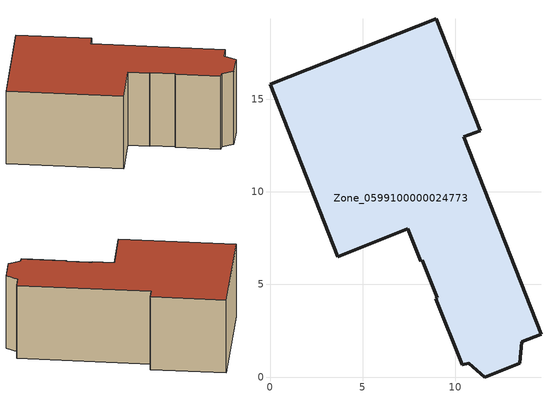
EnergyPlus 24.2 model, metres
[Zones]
Zone_0599100000024773
 floor ground (C_G): 10.73,0.73 10.37,0.65 8.94,4.24 9.03,4.28 8.22,6.29 8.14,6.25 7.44,8 3.66,6.49 0,15.8 8.98,19.33 11.34,13.31 10.46,12.97 14.63,2.31 13.59,1.89 13.49,0.74 11.6,0 z0
 wall outside (C_F): 10.37,0.65 10.73,0.73 11.6,0 13.49,0.74 13.59,1.89 14.63,2.31 10.46,12.97 11.34,13.31 8.98,19.33 0,15.8 3.66,6.49 7.44,8 8.14,6.25 8.22,6.29 9.03,4.28 8.94,4.24 10.37,0.65 z0:7.11
 roof outside (C_R): 14.63,2.31 10.46,12.97 11.34,13.31 8.98,19.33 0,15.8 3.66,6.49 7.44,8 8.14,6.25 8.22,6.29 9.03,4.28 8.94,4.24 10.37,0.65 10.73,0.73 11.6,0 13.49,0.74 13.59,1.89 z7.11
[BUILDING]
Pand.0599100000024773: North Axis=0; Terrain=City; Loads Convergence Tolerance Value=0.04; Temperature Convergence Tolerance Value=0.4; Solar Distribution=FullExterior; Maximum Number of Warmup Days=25; Minimum Number of Warmup Days=1
[Site:Location]
Rotterdam.The.Hague.AP_ZH_NLD Design_Conditions: Latitude=51.96; Longitude=4.45; Time Zone=1; Elevation=-4.5
[SITE:GROUNDTEMPERATURE:BUILDINGSURFACE]
18, 18, 18, 18, 18, 18, 18, 18, 18, 18, 18, 18
[MATERIAL] Thermal Absorptance=0.9; Solar Absorptance=0.7; Visible Absorptance=0.7
Name | Roughness | Thickness | Conductivity | Density | Specific Heat
G.TC.1946 | MediumSmooth | 0.15 | 1 | 540 | 1210
F.TC.1946 | Rough | 0.3 | 0.857143 | 1920 | 840
R.TC.1946 | MediumRough | 0.2 | 0.909091 | 1500 | 1000
[CONSTRUCTION]
C_G: G.TC.1946
C_F: F.TC.1946
C_R: R.TC.1946
[ZONE]
Zone_0599100000024773: Type=1; Multiplier=1; Ceiling Height=Autocalculate; Volume=Autocalculate; Floor Area=autocalculate; Part of Total Floor Area=Yes
[ZONEINFILTRATION:DESIGNFLOWRATE]
Infil_Zone_0599100000024773: Zone or ZoneList or Space or SpaceList=Zone_0599100000024773; Schedule=AlwaysOn; Design Flow Rate Calculation Method=Flow/Area; Flow Rate per Floor Area=0.003; Constant Term Coefficient=1; Temperature Term Coefficient=0; Velocity Term Coefficient=0; Velocity Squared Term Coefficient=0
[HVACTEMPLATE:ZONE:IDEALLOADSAIRSYSTEM]
Zone_0599100000024773: Maximum Heating Supply Air Temperature=50; Minimum Cooling Supply Air Temperature=13; Maximum Heating Supply Air Humidity Ratio=0.0156; Minimum Cooling Supply Air Humidity Ratio=0.0077; Heating Limit=NoLimit; Cooling Limit=NoLimit; Dehumidification Control Type=ConstantSensibleHeatRatio; Cooling Sensible Heat Ratio=0.7; Dehumidification Setpoint=60; Humidification Control Type=None; Humidification Setpoint=30; Outdoor Air Method=None; Outdoor Air Flow Rate per Person=0.00944; Outdoor Air Flow Rate per Zone Floor Area=0; Outdoor Air Flow Rate per Zone=0; Demand Controlled Ventilation Type=None; Outdoor Air Economizer Type=NoEconomizer; Heat Recovery Type=None; Sensible Heat Recovery Effectiveness=0.7; Latent Heat Recovery Effectiveness=0.65
[ZONECONTROL:THERMOSTAT]
ThermostatControl_Zone_0599100000024773: Zone or ZoneList=Zone_0599100000024773; Control Type Schedule=DualSetpointControlType; Control 1=Thermostat_Zone_0599100000024773; Temperature Difference Between Cutout And Setpoint=0
[THERMOSTATSETPOINT:DUALSETPOINT]
Thermostat_Zone_0599100000024773: Heating Setpoint Temperature Schedule=HeatingSetpoint_Zone_0599100000024773; Cooling Setpoint Temperature Schedule=CoolingSetpoint_Zone_0599100000024773
[SCHEDULE:COMPACT]
HeatingSetpoint_Zone_0599100000024773: Through: 12/31, For: AllDays, Until: 24:00, 21
CoolingSetpoint_Zone_0599100000024773: Through: 12/31, For: AllDays, Until: 24:00, 24
DualSetpointControlType: Through: 12/31, For: AllDays, Until: 24:00, 4
AlwaysOn: Through: 12/31, For: AllDays, Until: 24:00, 1
